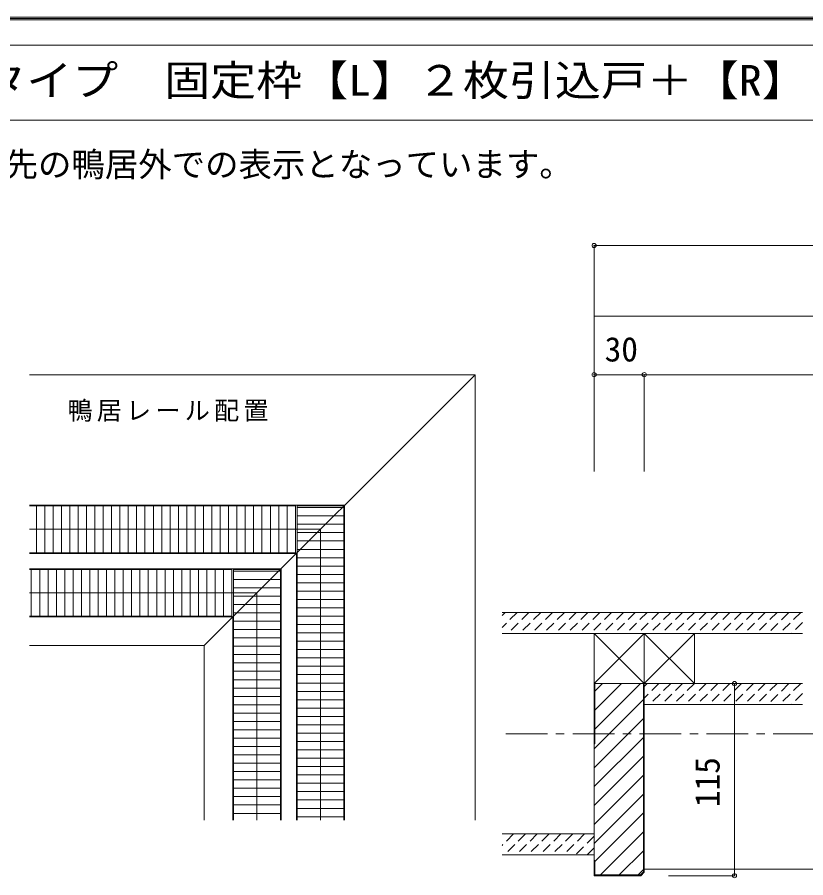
# Model space of a CAD drawing. Units: millimetres, scale not verified. Extents: x -957 to 993, y -705 to 708.
# Drawn here: x -685 to -213, y 193 to 708 of the extents above; entities that cross this region are included whole.
import ezdxf
from ezdxf.enums import TextEntityAlignment as Align

# ---------------------------------------------------------------- set-up
doc = ezdxf.new("R2010")
doc.units = ezdxf.units.MM
doc.header["$LTSCALE"] = 5
doc.header["$PDMODE"] = 32
doc.header["$PDSIZE"] = 2.5
doc.linetypes.add('CHAIN1', pattern=[8, 5, -1, 1, -1])
doc.linetypes.add('DASHED1', pattern=[1.8, 1.2, -0.6])
for name, color, linetype, lineweight in [('0-A_文字', 7, 'Continuous', 9), ('0-B_寸法', 7, 'Continuous', 9), ('F-1_枠', 6, 'Continuous', 9)]:
    doc.layers.add(name, color=color, linetype=linetype, lineweight=lineweight)
doc.styles.add('ＭＳ ゴシック', font='')
doc.styles.get('ＭＳ ゴシック').set_extended_font_data('MS Gothic')

msp = doc.modelspace()

# ---------------------------------------------------------------- linework, layer by layer
at = {"layer": '0-B_寸法'}
for p, q in [((-936.448, 645.897), (-64.286, 645.897)), ((-411.291, 493.626), (-677.791, 493.626)), ((-573.291, 331.626), (-411.291, 493.626)), ((-411.291, 227.126), (-411.291, 493.626)), ((-489.391, 415.526), (-677.791, 415.526)), ((-518.791, 415.126), (-677.791, 415.126)), ((-673.791, 415.126), (-673.791, 387.126)), ((-668.791, 415.126), (-668.791, 387.126)), ((-663.791, 415.126), (-663.791, 387.126)), ((-658.791, 415.126), (-658.791, 387.126)), ((-653.791, 415.126), (-653.791, 387.126)), ((-648.791, 415.126), (-648.791, 387.126)), ((-643.791, 415.126), (-643.791, 387.126)), ((-638.791, 415.126), (-638.791, 387.126)), ((-633.791, 415.126), (-633.791, 387.126)), ((-628.791, 415.126), (-628.791, 387.126)), ((-623.791, 415.126), (-623.791, 387.126)), ((-618.791, 415.126), (-618.791, 387.126)), ((-613.791, 415.126), (-613.791, 387.126)), ((-608.791, 415.126), (-608.791, 387.126)), ((-603.791, 415.126), (-603.791, 387.126)), ((-598.791, 415.126), (-598.791, 387.126)), ((-593.791, 415.126), (-593.791, 387.126)), ((-588.791, 415.126), (-588.791, 387.126)), ((-583.791, 415.126), (-583.791, 387.126)), ((-578.791, 415.126), (-578.791, 387.126)), ((-573.791, 415.126), (-573.791, 387.126)), ((-568.791, 415.126), (-568.791, 387.126)), ((-563.791, 415.126), (-563.791, 387.126)), ((-558.791, 415.126), (-558.791, 387.126)), ((-553.791, 415.126), (-553.791, 387.126)), ((-548.791, 415.126), (-548.791, 387.126)), ((-543.791, 415.126), (-543.791, 387.126)), ((-538.791, 415.126), (-538.791, 387.126)), ((-533.791, 415.126), (-533.791, 387.126)), ((-528.791, 415.126), (-528.791, 387.126)), ((-523.791, 415.126), (-523.791, 387.126)), ((-518.791, 415.126), (-518.791, 387.126)), ((-517.791, 415.126), (-489.791, 415.126)), ((-517.791, 415.126), (-517.791, 227.126)), ((-517.791, 414.126), (-489.791, 414.126)), ((-489.791, 415.126), (-489.791, 227.126)), ((-489.391, 415.526), (-489.391, 227.126)), ((-517.791, 409.126), (-489.791, 409.126)), ((-517.791, 404.126), (-489.791, 404.126)), ((-503.791, 401.126), (-677.791, 401.126)), ((-517.791, 399.126), (-489.791, 399.126)), ((-503.791, 401.126), (-503.791, 227.126)), ((-517.791, 394.126), (-489.791, 394.126)), ((-518.791, 387.126), (-677.791, 387.126)), ((-518.191, 386.726), (-677.791, 386.726)), ((-584.791, 387.126), (-546.791, 387.126)), ((-518.191, 386.726), (-518.191, 227.126)), ((-517.791, 389.126), (-489.791, 389.126)), ((-517.791, 384.126), (-489.791, 384.126)), ((-489.791, 348.126), (-489.791, 386.126)), ((-527.391, 377.526), (-677.791, 377.526)), ((-556.791, 377.126), (-677.791, 377.126)), ((-676.791, 377.126), (-676.791, 349.126)), ((-671.791, 377.126), (-671.791, 349.126)), ((-666.791, 377.126), (-666.791, 349.126)), ((-661.791, 377.126), (-661.791, 349.126)), ((-656.791, 377.126), (-656.791, 349.126)), ((-651.791, 377.126), (-651.791, 349.126)), ((-646.791, 377.126), (-646.791, 349.126)), ((-641.791, 377.126), (-641.791, 349.126)), ((-636.791, 377.126), (-636.791, 349.126)), ((-631.791, 377.126), (-631.791, 349.126)), ((-626.791, 377.126), (-626.791, 349.126)), ((-621.791, 377.126), (-621.791, 349.126)), ((-616.791, 377.126), (-616.791, 349.126)), ((-611.791, 377.126), (-611.791, 349.126)), ((-606.791, 377.126), (-606.791, 349.126)), ((-601.791, 377.126), (-601.791, 349.126)), ((-596.791, 377.126), (-596.791, 349.126)), ((-591.791, 377.126), (-591.791, 349.126)), ((-586.791, 377.126), (-586.791, 349.126)), ((-581.791, 377.126), (-581.791, 349.126)), ((-576.791, 377.126), (-576.791, 349.126)), ((-571.791, 377.126), (-571.791, 349.126)), ((-566.791, 377.126), (-566.791, 349.126)), ((-561.791, 377.126), (-561.791, 349.126)), ((-556.791, 377.126), (-556.791, 349.126)), ((-555.791, 377.126), (-527.791, 377.126)), ((-555.791, 377.126), (-555.791, 227.126)), ((-555.791, 376.126), (-527.791, 376.126)), ((-527.791, 377.126), (-527.791, 227.126)), ((-527.391, 377.526), (-527.391, 227.126)), ((-517.791, 379.126), (-489.791, 379.126)), ((-555.791, 371.126), (-527.791, 371.126)), ((-517.791, 374.126), (-489.791, 374.126)), ((-555.791, 366.126), (-527.791, 366.126)), ((-517.791, 369.126), (-489.791, 369.126)), ((-541.791, 363.126), (-677.791, 363.126)), ((-555.791, 361.126), (-527.791, 361.126)), ((-541.791, 363.126), (-541.791, 227.126)), ((-517.791, 364.126), (-489.791, 364.126)), ((-555.791, 356.126), (-527.791, 356.126)), ((-517.791, 359.126), (-489.791, 359.126)), ((-555.791, 351.126), (-527.791, 351.126)), ((-517.791, 354.126), (-489.791, 354.126)), ((-395.103, 351.31), (-215.399, 351.31)), ((-556.791, 349.126), (-677.791, 349.126)), ((-556.191, 348.726), (-677.791, 348.726)), ((-622.791, 349.126), (-584.791, 349.126)), ((-556.191, 348.726), (-556.191, 227.126)), ((-555.791, 346.126), (-527.791, 346.126)), ((-527.791, 310.126), (-527.791, 348.126)), ((-517.791, 349.126), (-489.791, 349.126)), ((-555.791, 341.126), (-527.791, 341.126)), ((-517.791, 344.126), (-489.791, 344.126)), ((-555.791, 336.126), (-527.791, 336.126)), ((-517.791, 339.126), (-489.791, 339.126)), ((-395.103, 338.81), (-215.399, 338.81)), ((-340.103, 338.81), (-340.103, 308.81)), ((-340.103, 338.81), (-310.103, 308.81)), ((-310.103, 338.81), (-340.103, 308.81)), ((-310.103, 338.81), (-310.103, 308.81)), ((-280.103, 338.81), (-310.103, 308.81)), ((-310.103, 338.81), (-280.103, 308.81)), ((-280.103, 338.81), (-280.103, 308.81)), ((-573.291, 331.626), (-677.791, 331.626)), ((-573.291, 331.626), (-573.291, 227.126)), ((-555.791, 331.126), (-527.791, 331.126)), ((-517.791, 334.126), (-489.791, 334.126)), ((-555.791, 326.126), (-527.791, 326.126)), ((-517.791, 329.126), (-489.791, 329.126)), ((-555.791, 321.126), (-527.791, 321.126)), ((-517.791, 324.126), (-489.791, 324.126)), ((-555.791, 316.126), (-527.791, 316.126)), ((-517.791, 319.126), (-489.791, 319.126)), ((-555.791, 311.126), (-527.791, 311.126)), ((-517.791, 314.126), (-489.791, 314.126)), ((-517.791, 309.126), (-489.791, 309.126)), ((-555.791, 306.126), (-527.791, 306.126)), ((-517.791, 304.126), (-489.791, 304.126)), ((-310.103, 308.81), (-340.103, 308.81)), ((-340.103, 193.81), (-340.103, 308.81)), ((-340.103, 308.81), (-310.103, 308.81)), ((-339.603, 304.188), (-334.981, 308.81)), ((-339.603, 281.561), (-312.354, 308.81)), ((-339.603, 292.874), (-323.667, 308.81)), ((-339.603, 272.81), (-339.603, 308.81)), ((-310.603, 308.81), (-310.603, 196.138)), ((-310.103, 308.81), (-215.399, 308.81)), ((-310.103, 195.931), (-310.103, 308.81)), ((-256.11, 308.81), (-256.11, 193.81)), ((-555.791, 301.126), (-527.791, 301.126)), ((-517.791, 299.126), (-489.791, 299.126)), ((-340.103, 269.747), (-310.603, 299.247)), ((-555.791, 296.126), (-527.791, 296.126)), ((-517.791, 294.126), (-489.791, 294.126)), ((-310.103, 296.31), (-215.399, 296.31)), ((-555.791, 291.126), (-527.791, 291.126)), ((-517.791, 289.126), (-489.791, 289.126)), ((-555.791, 286.126), (-527.791, 286.126)), ((-517.791, 284.126), (-489.791, 284.126)), ((-340.103, 258.433), (-310.603, 287.933)), ((-555.791, 281.126), (-527.791, 281.126)), ((-517.791, 279.126), (-489.791, 279.126)), ((-555.791, 276.126), (-527.791, 276.126)), ((-517.791, 274.126), (-489.791, 274.126)), ((-340.103, 247.12), (-310.603, 276.62)), ((-555.791, 271.126), (-527.791, 271.126)), ((-517.791, 269.126), (-489.791, 269.126)), ((-339.603, 272.81), (-340.103, 272.81)), ((-555.791, 266.126), (-527.791, 266.126)), ((-517.791, 264.126), (-489.791, 264.126)), ((-340.103, 235.806), (-310.603, 265.306)), ((-555.791, 261.126), (-527.791, 261.126)), ((-517.791, 259.126), (-489.791, 259.126)), ((-555.791, 256.126), (-527.791, 256.126)), ((-517.791, 254.126), (-489.791, 254.126)), ((-340.103, 224.492), (-310.603, 253.992)), ((-555.791, 251.126), (-527.791, 251.126)), ((-517.791, 249.126), (-489.791, 249.126)), ((-555.791, 246.126), (-527.791, 246.126)), ((-517.791, 244.126), (-489.791, 244.126)), ((-340.103, 213.178), (-310.603, 242.679)), ((-555.791, 241.126), (-527.791, 241.126)), ((-517.791, 239.126), (-489.791, 239.126)), ((-555.791, 236.126), (-527.791, 236.126)), ((-517.791, 234.126), (-489.791, 234.126)), ((-555.791, 231.126), (-527.791, 231.126)), ((-517.791, 229.126), (-489.791, 229.126)), ((-339.603, 202.365), (-310.603, 231.365)), ((-395.103, 218.81), (-340.103, 218.81)), ((-336.344, 194.31), (-310.603, 220.051)), ((-395.103, 206.31), (-340.103, 206.31)), ((-325.03, 194.31), (-310.603, 208.737)), ((-340.103, 202.81), (-339.603, 202.81)), ((-339.603, 194.31), (-339.603, 202.81)), ((-313.717, 194.31), (-310.603, 197.424)), ((-312.431, 194.31), (-310.603, 196.138)), ((-312.224, 193.81), (-310.103, 195.931)), ((207.87, 197.81), (-310.103, 197.81)), ((-312.224, 193.81), (-340.103, 193.81)), ((-312.431, 194.31), (-339.603, 194.31)), ((-256.11, 193.81), (-295.629, 193.81))]:
    msp.add_line(p, q, dxfattribs=at)
at = {"layer": '0-B_寸法', "color": 4}
for p, q in [((-340.103, 570.972), (-340.103, 528.626)), ((-340.103, 570.972), (780.397, 570.972)), ((-340.103, 528.626), (-340.103, 493.626)), ((-340.103, 528.626), (-340.103, 493.626)), ((-340.103, 435.758), (-340.103, 528.626)), ((-340.103, 493.626), (-10.103, 493.626)), ((-310.103, 493.626), (-310.103, 435.758))]:
    msp.add_line(p, q, dxfattribs=at)
at = {"layer": '0-B_寸法', "linetype": 'DASHED1'}
for p, q in [((-393.269, 351.31), (-395.103, 349.476)), ((-386.198, 351.31), (-395.103, 342.405)), ((-379.126, 351.31), (-391.626, 338.81)), ((-372.055, 351.31), (-384.555, 338.81)), ((-364.984, 351.31), (-377.484, 338.81)), ((-357.913, 351.31), (-370.413, 338.81)), ((-350.842, 351.31), (-363.342, 338.81)), ((-343.771, 351.31), (-356.271, 338.81)), ((-336.7, 351.31), (-349.2, 338.81)), ((-329.629, 351.31), (-342.129, 338.81)), ((-322.558, 351.31), (-335.058, 338.81)), ((-315.487, 351.31), (-327.987, 338.81)), ((-308.416, 351.31), (-320.916, 338.81)), ((-301.345, 351.31), (-313.845, 338.81)), ((-294.274, 351.31), (-306.774, 338.81)), ((-287.203, 351.31), (-299.703, 338.81)), ((-280.131, 351.31), (-292.631, 338.81)), ((-273.06, 351.31), (-285.56, 338.81)), ((-265.989, 351.31), (-278.489, 338.81)), ((-258.918, 351.31), (-271.418, 338.81)), ((-251.847, 351.31), (-264.347, 338.81)), ((-244.776, 351.31), (-257.276, 338.81)), ((-237.705, 351.31), (-250.205, 338.81)), ((-230.634, 351.31), (-243.134, 338.81)), ((-223.781, 351.092), (-236.063, 338.81)), ((-216.492, 351.31), (-228.992, 338.81)), ((-215.399, 345.332), (-221.921, 338.81)), ((-308.416, 308.81), (-310.103, 307.123)), ((-301.345, 308.81), (-310.103, 300.052)), ((-294.274, 308.81), (-306.774, 296.31)), ((-287.203, 308.81), (-299.703, 296.31)), ((-280.131, 308.81), (-292.631, 296.31)), ((-273.06, 308.81), (-285.56, 296.31)), ((-265.989, 308.81), (-278.489, 296.31)), ((-258.918, 308.81), (-271.418, 296.31)), ((-251.847, 308.81), (-264.347, 296.31)), ((-244.776, 308.81), (-257.276, 296.31)), ((-237.705, 308.81), (-250.205, 296.31)), ((-230.634, 308.81), (-243.134, 296.31)), ((-223.781, 308.592), (-236.063, 296.31)), ((-216.492, 308.81), (-228.992, 296.31)), ((-215.399, 302.832), (-221.921, 296.31)), ((-388.269, 218.81), (-395.103, 211.976)), ((-381.198, 218.81), (-393.698, 206.31)), ((-374.126, 218.81), (-386.626, 206.31)), ((-367.055, 218.81), (-379.555, 206.31)), ((-359.984, 218.81), (-372.484, 206.31)), ((-352.913, 218.81), (-365.413, 206.31)), ((-345.842, 218.81), (-358.342, 206.31)), ((-340.103, 217.478), (-351.271, 206.31)), ((-340.103, 210.407), (-344.2, 206.31))]:
    msp.add_line(p, q, dxfattribs=at)
at = {"layer": '0-B_寸法', "linetype": 'CHAIN1'}
msp.add_line((792.073, 278.81), (-395.103, 278.81), dxfattribs=at)
at = {"layer": '0-B_寸法'}
msp.add_lwpolyline([(-936.448, 690.897), (-64.286, 690.897), (-64.286, 645.897)], dxfattribs=at)
at = {"layer": '0-B_寸法', "color": 4}
msp.add_lwpolyline([(-340.103, 528.626), (699.397, 528.626), (780.397, 528.626)], dxfattribs=at)
at = {"layer": '0-B_寸法'}
for p in [(-340.103, 570.972), (-340.103, 493.626), (-310.103, 493.626), (-256.11, 308.81), (-256.11, 193.81)]:
    msp.add_point(p, dxfattribs=at)
at = {"layer": 'F-1_枠'}
for p, q in [((-957.218, 707.602), (992.782, 707.602)), ((-957.218, 706.769), (992.782, 706.769)), ((-957.218, 705.935), (992.782, 705.935))]:
    msp.add_line(p, q, dxfattribs=at)

# ---------------------------------------------------------------- texts
at = {"layer": '0-A_文字', "style": 'ＭＳ ゴシック'}
msp.add_text('※枠外巾寸法は竪枠から戸先の鴨居外での表示となっています。', height=14.66, dxfattribs=at).set_placement((-932.755, 607.806), align=Align.BOTTOM_LEFT)
at = {"layer": '0-B_寸法', "style": 'ＭＳ ゴシック', "width": 1.1}
msp.add_text('Ｌ字開口\u3000レールタイプ\u3000固定枠【L】２枚引込戸＋【R】２枚引込戸', height=18.33, dxfattribs=at).set_placement((-927.321, 655.158), align=Align.BOTTOM_LEFT)
at = {"layer": '0-B_寸法', "style": 'ＭＳ ゴシック'}
msp.add_text('30', height=14.66, dxfattribs=at).set_placement((-333.803, 497.155), align=Align.BOTTOM_LEFT)
msp.add_text('115', height=14.66, rotation=90, dxfattribs=at).set_placement((-260.623, 234.837), align=Align.BOTTOM_LEFT)
at = {"layer": '0-B_寸法', "insert": (-655.214, 465.524), "char_height": 11, "attachment_point": 7, "style": 'ＭＳ ゴシック'}
msp.add_mtext('\\T1.17;鴨居レール配置', dxfattribs=at)

doc.saveas('drawing.dxf')
